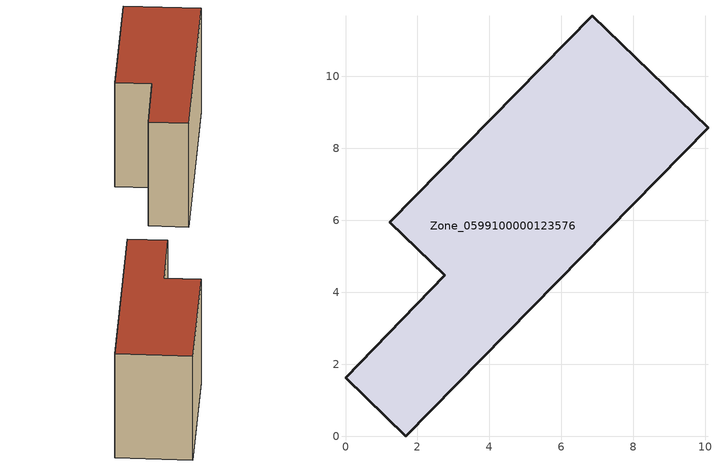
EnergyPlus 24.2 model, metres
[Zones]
Zone_0599100000123576
 floor ground (C_G): 0,1.62 2.76,4.47 1.23,5.95 6.85,11.68 10.07,8.57 1.68,0 z0
 wall outside (C_F): 2.76,4.47 0,1.62 1.68,0 10.07,8.57 6.85,11.68 1.23,5.95 2.76,4.47 z0:7.15
 roof outside (C_R): 6.85,11.68 1.23,5.95 2.76,4.47 0,1.62 1.68,0 10.07,8.57 z7.15
[BUILDING]
Pand.0599100000123576: North Axis=0; Terrain=City; Loads Convergence Tolerance Value=0.04; Temperature Convergence Tolerance Value=0.4; Solar Distribution=FullExterior; Maximum Number of Warmup Days=25; Minimum Number of Warmup Days=1
[Site:Location]
Rotterdam.The.Hague.AP_ZH_NLD Design_Conditions: Latitude=51.96; Longitude=4.45; Time Zone=1; Elevation=-4.5
[SITE:GROUNDTEMPERATURE:BUILDINGSURFACE]
18, 18, 18, 18, 18, 18, 18, 18, 18, 18, 18, 18
[MATERIAL] Thermal Absorptance=0.9; Solar Absorptance=0.7; Visible Absorptance=0.7
Name | Roughness | Thickness | Conductivity | Density | Specific Heat
G.TI.1946 | MediumSmooth | 0.15 | 1 | 540 | 1210
F.TI.1946 | Rough | 0.3 | 0.857143 | 1920 | 840
R.TI.1946 | MediumRough | 0.2 | 0.1 | 1500 | 1000
[CONSTRUCTION]
C_G: G.TI.1946
C_F: F.TI.1946
C_R: R.TI.1946
[ZONE]
Zone_0599100000123576: Type=1; Multiplier=1; Ceiling Height=Autocalculate; Volume=Autocalculate; Floor Area=autocalculate; Part of Total Floor Area=Yes
[ZONEINFILTRATION:DESIGNFLOWRATE]
Infil_Zone_0599100000123576: Zone or ZoneList or Space or SpaceList=Zone_0599100000123576; Schedule=AlwaysOn; Design Flow Rate Calculation Method=Flow/Area; Flow Rate per Floor Area=0.003; Constant Term Coefficient=1; Temperature Term Coefficient=0; Velocity Term Coefficient=0; Velocity Squared Term Coefficient=0
[HVACTEMPLATE:ZONE:IDEALLOADSAIRSYSTEM]
Zone_0599100000123576: Maximum Heating Supply Air Temperature=50; Minimum Cooling Supply Air Temperature=13; Maximum Heating Supply Air Humidity Ratio=0.0156; Minimum Cooling Supply Air Humidity Ratio=0.0077; Heating Limit=NoLimit; Cooling Limit=NoLimit; Dehumidification Control Type=ConstantSensibleHeatRatio; Cooling Sensible Heat Ratio=0.7; Dehumidification Setpoint=60; Humidification Control Type=None; Humidification Setpoint=30; Outdoor Air Method=None; Outdoor Air Flow Rate per Person=0.00944; Outdoor Air Flow Rate per Zone Floor Area=0; Outdoor Air Flow Rate per Zone=0; Demand Controlled Ventilation Type=None; Outdoor Air Economizer Type=NoEconomizer; Heat Recovery Type=None; Sensible Heat Recovery Effectiveness=0.7; Latent Heat Recovery Effectiveness=0.65
[ZONECONTROL:THERMOSTAT]
ThermostatControl_Zone_0599100000123576: Zone or ZoneList=Zone_0599100000123576; Control Type Schedule=DualSetpointControlType; Control 1=Thermostat_Zone_0599100000123576; Temperature Difference Between Cutout And Setpoint=0
[THERMOSTATSETPOINT:DUALSETPOINT]
Thermostat_Zone_0599100000123576: Heating Setpoint Temperature Schedule=HeatingSetpoint_Zone_0599100000123576; Cooling Setpoint Temperature Schedule=CoolingSetpoint_Zone_0599100000123576
[SCHEDULE:COMPACT]
HeatingSetpoint_Zone_0599100000123576: Through: 12/31, For: AllDays, Until: 24:00, 21
CoolingSetpoint_Zone_0599100000123576: Through: 12/31, For: AllDays, Until: 24:00, 24
DualSetpointControlType: Through: 12/31, For: AllDays, Until: 24:00, 4
AlwaysOn: Through: 12/31, For: AllDays, Until: 24:00, 1
